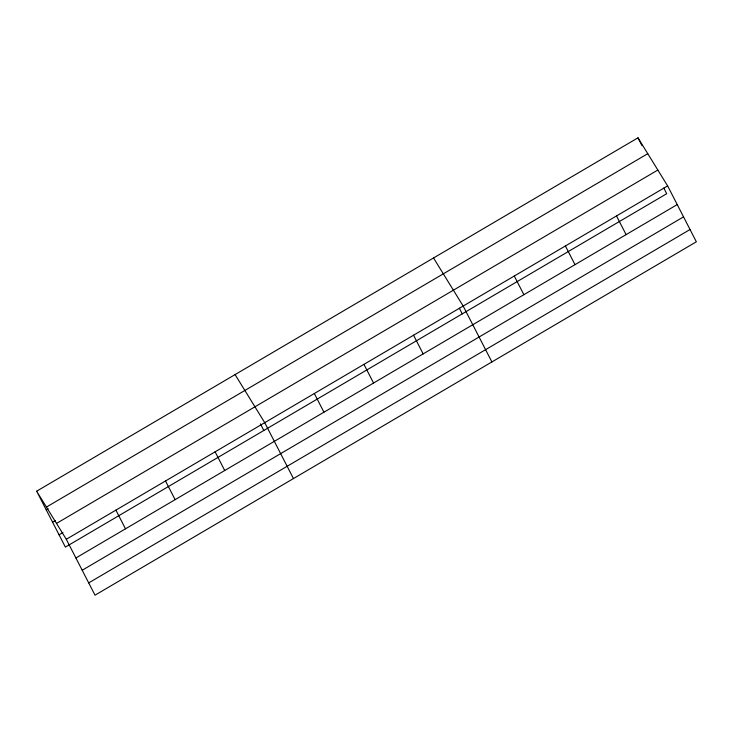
<?xml version="1.0" encoding="UTF-8"?>
<svg xmlns="http://www.w3.org/2000/svg" width="733" height="733" viewBox="0 0 733 733"><rect width="100%" height="100%" fill="white"/><g stroke="black" fill="none" stroke-linecap="round" stroke-linejoin="round"><path stroke-width="1.1" d="M36.65 491.202L637.985 137.822L667.626 185.898L696.35 241.798L95.015 595.178L66.291 539.286L36.65 491.202L65.374 547.102L666.709 193.714L663.796 188.051M46.436 507.071L647.761 153.692M46.252 509.884L48.195 508.748M52.565 522.171L55.479 520.448M56.514 523.417L657.84 170.038M59.061 534.815L62.956 532.534M66.291 539.286L667.626 185.898M75.893 557.969L677.228 204.58M82.206 570.247L683.541 216.867M88.711 582.9L690.037 229.521M433.533 257.97L463.174 306.055L491.898 361.946M235.091 374.59L264.732 422.666L293.457 478.567M637.985 137.822L642.026 145.684M616.508 215.942L626.11 234.624M565.4 245.976L575.002 264.659M514.282 276.011L523.884 294.693M459.344 308.199L462.257 313.871M413.559 335.201L423.161 353.892M363.953 364.356L373.555 383.038M314.338 393.511L323.94 412.193M260.417 423.866L263.816 430.482M215.117 451.821L224.719 470.504M165.511 480.976L175.114 499.659M115.906 510.131L125.508 528.814"/></g></svg>
